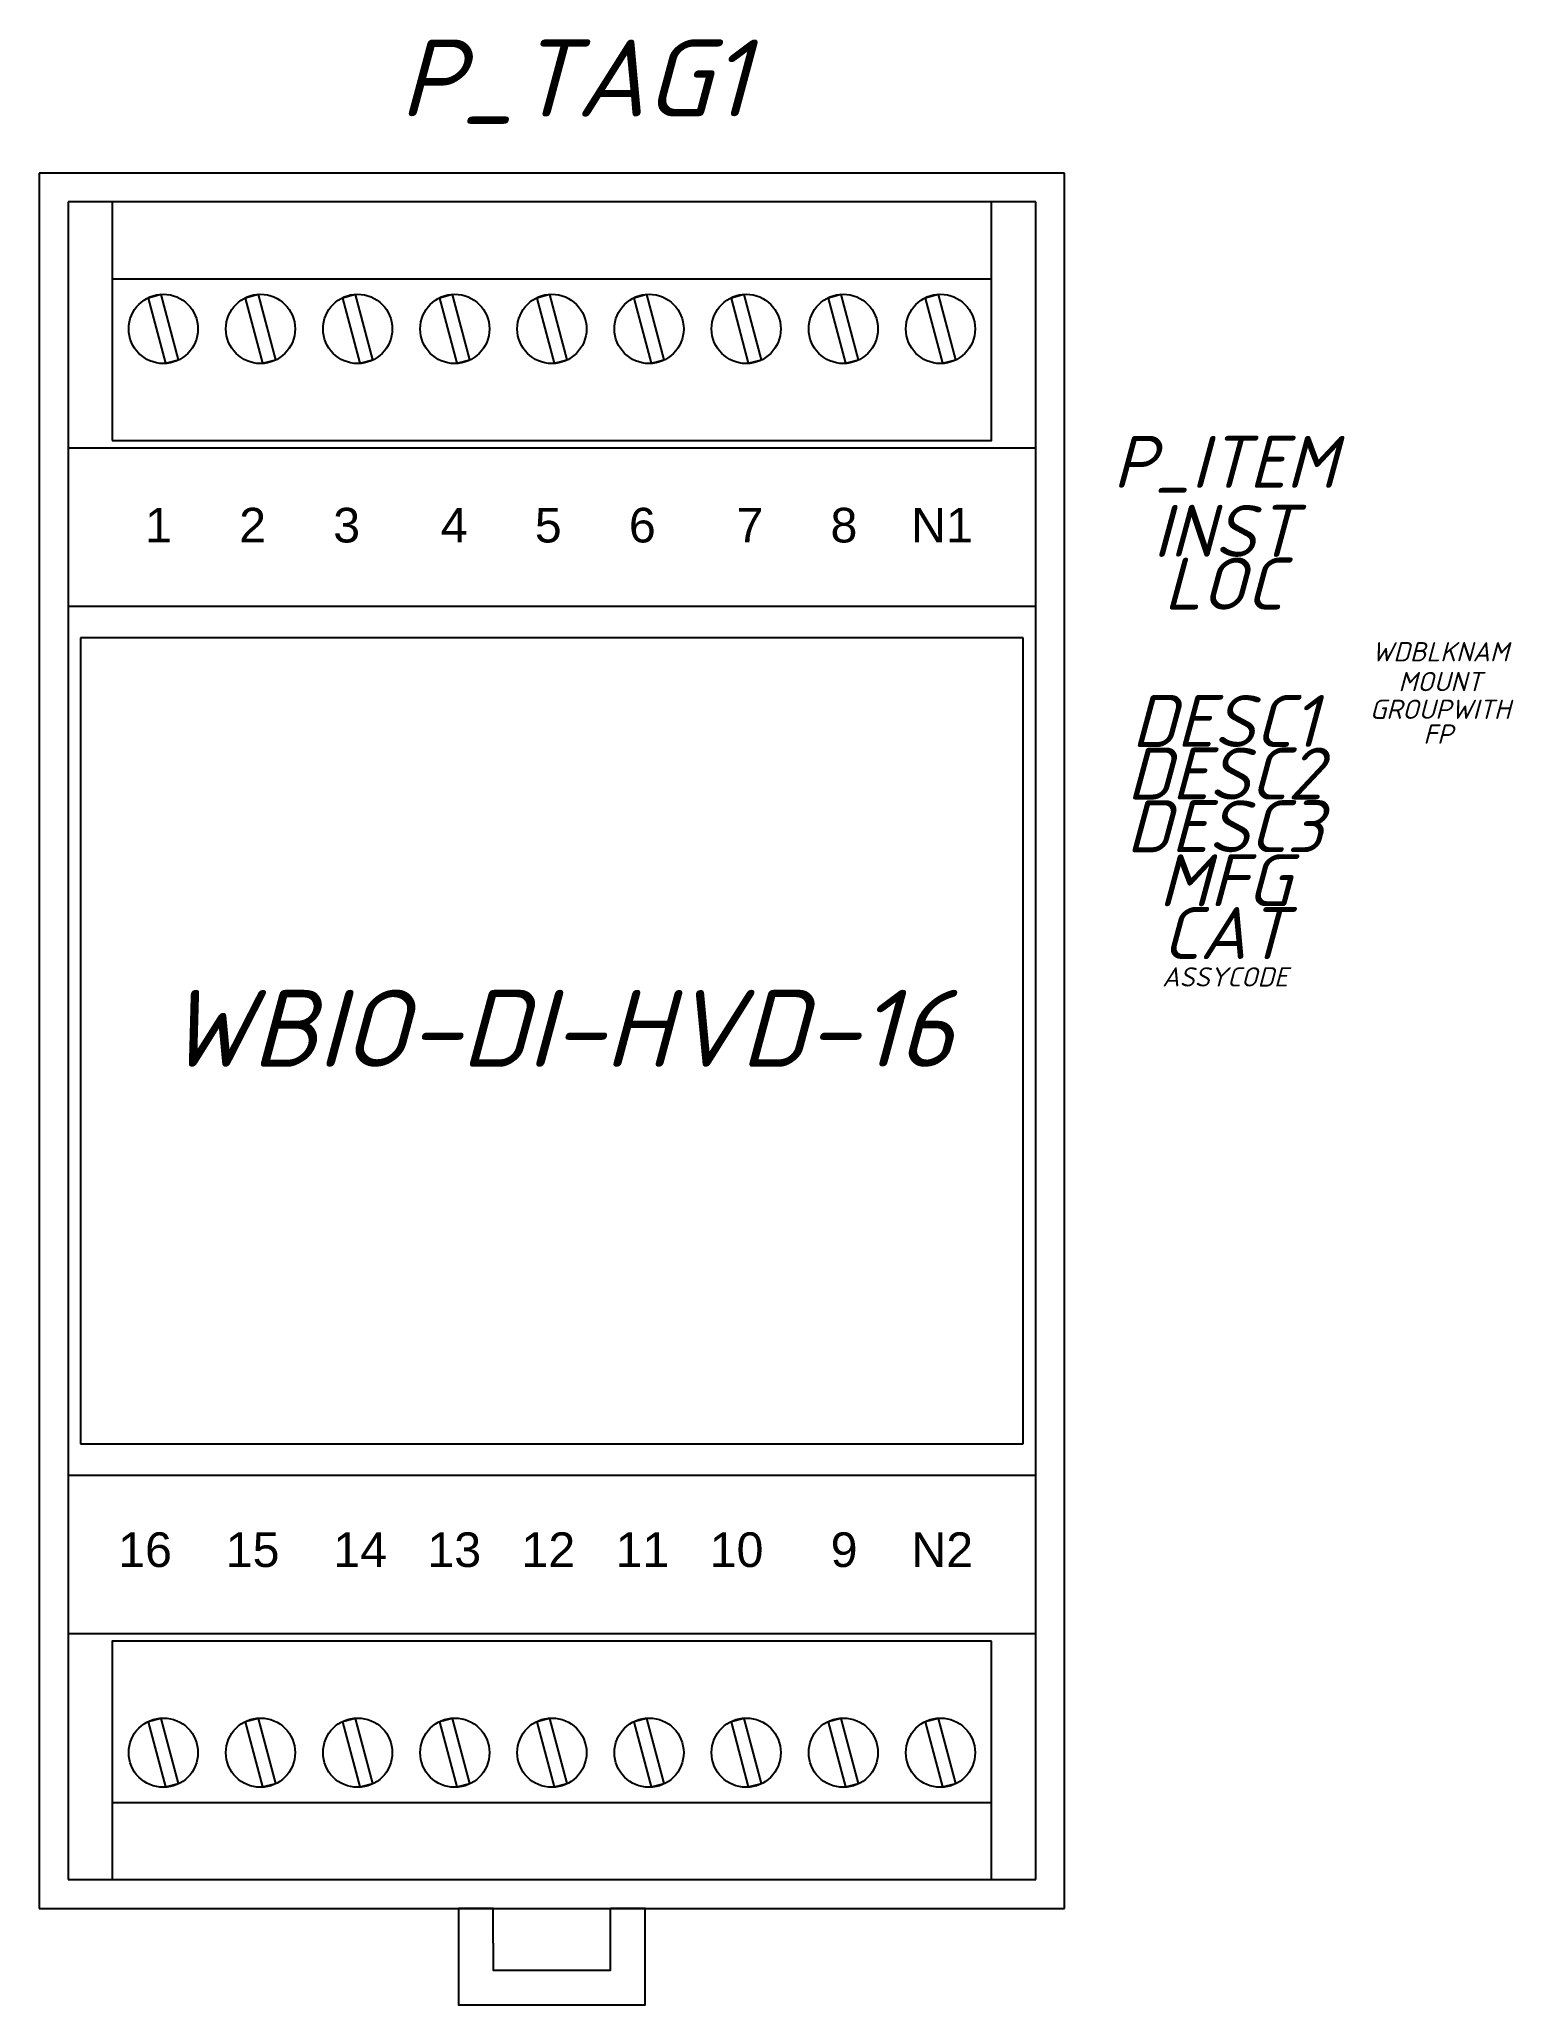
# Model space of a CAD drawing. Header units: millimetres. Extents: x 0 to 77, y -28 to 75.
import ezdxf
from ezdxf.enums import TextEntityAlignment as Align

# ---------------------------------------------------------------- set-up
doc = ezdxf.new("R2010")
doc.units = ezdxf.units.MM
doc.header["$LTSCALE"] = 6
doc.layers.add('Винты', color=8, linetype='Continuous')
doc.styles.add('WD_IEC', font='isocpeui.ttf', dxfattribs={"height": 2.5})
doc.styles.add('Подписи к клеммникам', font='arial.ttf', dxfattribs={"height": 1.8})

# ---------------------------------------------------------------- blocks, each defined once
blk = doc.blocks.new('*U1')
at = {"layer": 'Винты'}
blk.add_lwpolyline([(0.11, -1.78), (0.79, -1.6), (-0.11, 1.78), (-0.79, 1.6)], close=True, dxfattribs=at)
blk.add_circle((0, 0), 1.8, dxfattribs=at)
blk = doc.blocks.new('*U0')
at = {"layer": 'Винты'}
blk.add_lwpolyline([(0.11, -1.78), (0.79, -1.6), (-0.11, 1.78), (-0.79, 1.6)], close=True, dxfattribs=at)
blk.add_circle((0, 0), 1.8, dxfattribs=at)

msp = doc.modelspace()

# ---------------------------------------------------------------- linework, layer by layer
for p, q in [((0, 67.67), (0, -22.53)), ((53.3, 67.67), (0, 67.67)), ((53.3, -22.53), (53.3, 67.67)), ((1.5, 66.17), (1.5, -21.03)), ((51.8, 66.17), (1.5, 66.17)), ((51.8, -21.03), (51.8, 66.17)), ((51.8, 53.38), (1.5, 53.38)), ((53.3, -8.24), (53.3, 53.38)), ((51.8, 45.14), (1.5, 45.14)), ((2.15, 43.52), (2.15, 1.62)), ((51.15, 43.52), (2.15, 43.52)), ((51.15, 1.62), (51.15, 43.52)), ((2.15, 1.62), (51.15, 1.62)), ((1.5, 0), (51.8, 0)), ((53.3, 0), (53.3, 0)), ((1.5, -8.24), (51.8, -8.24)), ((1.5, -21.03), (51.8, -21.03)), ((0, -22.53), (53.3, -22.53)), ((23.6, -24.33), (23.6, -22.53)), ((29.7, -24.33), (29.7, -22.53))]:
    msp.add_line(p, q)
for points in [[(3.79, 62.17), (49.51, 62.17), (49.51, 66.17), (3.79, 66.17)], [(3.79, 53.77), (49.51, 53.77), (49.51, 66.17), (3.79, 66.17)], [(49.51, -8.63), (3.79, -8.63), (3.79, -21.03), (49.51, -21.03)], [(49.51, -17.03), (3.79, -17.03), (3.79, -21.03), (49.51, -21.03)]]:
    msp.add_lwpolyline(points, close=True)
for points in [[(0, 45.14), (0, 45.14), (0, 0)], [(23.6, -22.53), (21.8, -22.53), (21.8, -27.53), (31.5, -27.53), (31.5, -22.53), (29.7, -22.53)], [(23.6, -24.33), (23.6, -25.73), (29.7, -25.73), (29.7, -24.33)]]:
    msp.add_lwpolyline(points)

# ---------------------------------------------------------------- block references
at = {"color": 0, "linetype": 'ByBlock', "lineweight": -2}
for p in [(6.45, 59.57), (11.5, 59.57), (16.55, 59.57), (21.6, 59.57), (26.65, 59.57), (31.7, 59.57), (36.75, 59.57), (41.8, 59.57), (46.85, 59.57)]:
    msp.add_blockref('*U0', p, dxfattribs=at)
at = {"color": 0, "linetype": 'ByBlock', "lineweight": -2, "rotation": 180}
for p in [(6.45, -14.43), (11.5, -14.43), (16.55, -14.43), (21.6, -14.43), (26.65, -14.43), (31.7, -14.43), (36.75, -14.43), (41.8, -14.43), (46.85, -14.43)]:
    msp.add_blockref('*U1', p, dxfattribs=at)

# ---------------------------------------------------------------- texts
at = {"style": 'Подписи к клеммникам'}
for s, p in [('  1     2     3      4     5     6      7     8    N1', (4.1, 48.47)), ('16    15    14   13   12   11   10     9    N2', (4.1, -4.78))]:
    msp.add_text(s, height=1.8, dxfattribs=at).set_placement(p)
at = {"insert": (6.58, 25.22), "char_height": 4, "attachment_point": 1, "style": 'WD_IEC'}
msp.add_mtext_dynamic_manual_height_columns('WBIO-DI-HVD-16', width=36.6651, gutter_width=12.5, heights=[0], dxfattribs=at)
at = {"style": 'WD_IEC'}
for tag, height, p in [('P_TAG1', 4, (27.81, 70.61)), ('DESC1', 2.7, (61.63, 37.84)), ('DESC2', 2.7, (61.63, 35.11)), ('DESC3', 2.7, (61.63, 32.37))]:
    msp.add_attdef(tag, text='', height=height, dxfattribs=at).set_placement(p, align=Align.CENTER)
for tag, text, height, flags, p in [('P_ITEM', '', 2.7, 1, (61.63, 51.31)), ('INST', '', 2.7, 1, (61.63, 47.72)), ('LOC', '', 2.7, 1, (61.56, 44.98)), ('WDBLKNAM', 'AM', 1, 1, (72.83, 42.29)), ('MOUNT', '', 1, 1, (72.83, 40.74)), ('GROUPWITH', '', 1, 1, (72.83, 39.3)), ('FP', '', 1, 1, (72.72, 38.01)), ('MFG', '', 2.7, 1, (61.63, 29.56)), ('CAT', 'WBIO-DI-HVD-16', 2.7, 1, (61.63, 26.82)), ('ASSYCODE', '', 1, 9, (61.64, 25.39))]:
    msp.add_attdef(tag, text=text, height=height, dxfattribs=dict(at, flags=flags)).set_placement(p, align=Align.CENTER)

doc.saveas('drawing.dxf')
